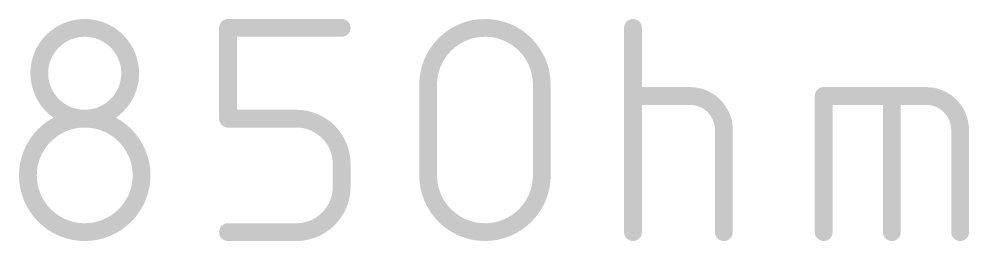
# Model space of a CAD drawing. Extents: x 3.1 to 87.1, y 1.2 to 85.5.
# Drawn here: x 37.93 to 43.35, y 50.14 to 51.41 of the extents above; entities that cross this region are included whole.
import ezdxf

# ---------------------------------------------------------------- set-up
doc = ezdxf.new("R2010")
doc.units = 0
doc.layers.add('27', color=253, linetype='CONTINUOUS')

msp = doc.modelspace()

# ---------------------------------------------------------------- linework, layer by layer
at = {"layer": '27'}
for points, const_width in [([(38.5621, 51.1046, 1), (38.0429, 51.1046)], 0.1016), ([(39.1463, 51.3642, 1), (39.0955, 51.3642)], 0.0508), ([(39.1209, 51.3896, 1), (39.1209, 51.3388)], 0.0508), ([(39.7701, 51.3388, 1), (39.7701, 51.3896)], 0.0508), ([(40.913, 51.0396, 1), (40.2639, 51.0396)], 0.1016), ([(41.4591, 51.3642, 1), (41.4083, 51.3642)], 0.0508), ([(38.0429, 51.1046, 1), (38.5621, 51.1046)], 0.1016), ([(38.0682, 51.1046, 1), (38.0175, 51.1046)], 0.0508), ([(38.0175, 51.1046, 1), (38.0683, 51.1046)], 0.0508), ([(38.5875, 51.1046, 1), (38.5367, 51.1046)], 0.0508), ([(38.5367, 51.1046, 1), (38.5875, 51.1046)], 0.0508), ([(40.2893, 51.0396, 1), (40.2385, 51.0396)], 0.0508), ([(40.2385, 51.0396, 1), (40.2893, 51.0396)], 0.0508), ([(40.9384, 51.0396, 1), (40.8876, 51.0396)], 0.0508), ([(40.8876, 51.0396, 1), (40.9384, 51.0396)], 0.0508), ([(41.4337, 51.0001, 1), (41.4337, 50.9493)], 0.0508), ([(41.953, 50.78, 0.4142), (41.7583, 50.9747)], 0.1016), ([(41.7583, 51.0001, 1), (41.7583, 50.9493)], 0.0508), ([(41.7583, 50.9493, 1), (41.7583, 51.0001)], 0.0508), ([(42.5485, 50.9747, 1), (42.4977, 50.9747)], 0.0508), ([(42.5231, 51.0001, 1), (42.5231, 50.9493)], 0.0508), ([(42.938, 50.9747, 1), (42.8872, 50.9747)], 0.0508), ([(43.3021, 50.78, 0.4142), (43.1073, 50.9747)], 0.1016), ([(43.1073, 51.0001, 1), (43.1073, 50.9493)], 0.0508), ([(43.1073, 50.9493, 1), (43.1073, 51.0001)], 0.0508), ([(38.6271, 50.5204, 1), (37.9779, 50.5204)], 0.1016), ([(39.1209, 50.8703, 1), (39.1209, 50.8195)], 0.0508), ([(39.7701, 50.5853, 0.4142), (39.5104, 50.8449)], 0.1016), ([(39.5104, 50.8703, 1), (39.5104, 50.8195)], 0.0508), ([(39.5104, 50.8195, 1), (39.5104, 50.8703)], 0.0508), ([(39.0955, 50.8449, 1), (39.1463, 50.8449)], 0.0508), ([(41.9784, 50.78, 1), (41.9276, 50.78)], 0.0508), ([(41.9276, 50.78, 1), (41.9784, 50.78)], 0.0508), ([(43.3275, 50.78, 1), (43.2767, 50.78)], 0.0508), ([(43.2767, 50.78, 1), (43.3275, 50.78)], 0.0508), ([(39.7955, 50.5853, 1), (39.7447, 50.5853)], 0.0508), ([(37.9779, 50.5204, 1), (38.6271, 50.5204)], 0.1016), ([(38.0033, 50.5204, 1), (37.9525, 50.5204)], 0.0508), ([(38.6525, 50.5204, 1), (38.6017, 50.5204)], 0.0508), ([(39.7447, 50.5853, 1), (39.7955, 50.5853)], 0.0508), ([(40.2639, 50.5204, 1), (40.913, 50.5204)], 0.1016), ([(40.2893, 50.5204, 1), (40.2385, 50.5204)], 0.0508), ([(40.9384, 50.5204, 1), (40.8876, 50.5204)], 0.0508), ([(37.9525, 50.5204, 1), (38.0033, 50.5204)], 0.0508), ([(38.6017, 50.5204, 1), (38.6525, 50.5204)], 0.0508), ([(40.2385, 50.5204, 1), (40.2893, 50.5204)], 0.0508), ([(40.8876, 50.5204, 1), (40.9384, 50.5204)], 0.0508), ([(39.5104, 50.1958, 0.4142), (39.7701, 50.4554)], 0.1016), ([(39.7955, 50.4554, 1), (39.7447, 50.4554)], 0.0508), ([(39.7447, 50.4554, 1), (39.7955, 50.4554)], 0.0508), ([(39.1209, 50.2212, 1), (39.1209, 50.1704)], 0.0508), ([(39.5104, 50.2212, 1), (39.5104, 50.1704)], 0.0508), ([(39.5104, 50.1704, 1), (39.5104, 50.2212)], 0.0508), ([(41.4083, 50.1958, 1), (41.4591, 50.1958)], 0.0508), ([(41.9276, 50.1958, 1), (41.9784, 50.1958)], 0.0508), ([(42.4977, 50.1958, 1), (42.5485, 50.1958)], 0.0508), ([(42.8872, 50.1958, 1), (42.938, 50.1958)], 0.0508), ([(43.2767, 50.1958, 1), (43.3275, 50.1958)], 0.0508)]:
    msp.add_lwpolyline(points, format="xyb", dxfattribs=dict(at, const_width=const_width))
at = {"layer": '27', "const_width": 0.1016}
for points in [[(39.1209, 50.8449), (39.1209, 51.3642)], [(39.1209, 51.3642), (39.7701, 51.3642)], [(41.4337, 50.1958), (41.4337, 51.3642)], [(40.2639, 50.5204), (40.2639, 51.0396)], [(40.913, 51.0396), (40.913, 50.5204)], [(41.4337, 50.9747), (41.7583, 50.9747)], [(42.5231, 50.1958), (42.5231, 50.9747)], [(42.5231, 50.9747), (43.1073, 50.9747)], [(42.9126, 50.1958), (42.9126, 50.9747)], [(39.5104, 50.8449), (39.1209, 50.8449)], [(41.953, 50.78), (41.953, 50.1958)], [(43.3021, 50.78), (43.3021, 50.1958)], [(39.7701, 50.4554), (39.7701, 50.5853)], [(39.1209, 50.1958), (39.5104, 50.1958)]]:
    msp.add_lwpolyline(points, dxfattribs=at)

doc.saveas('drawing.dxf')
